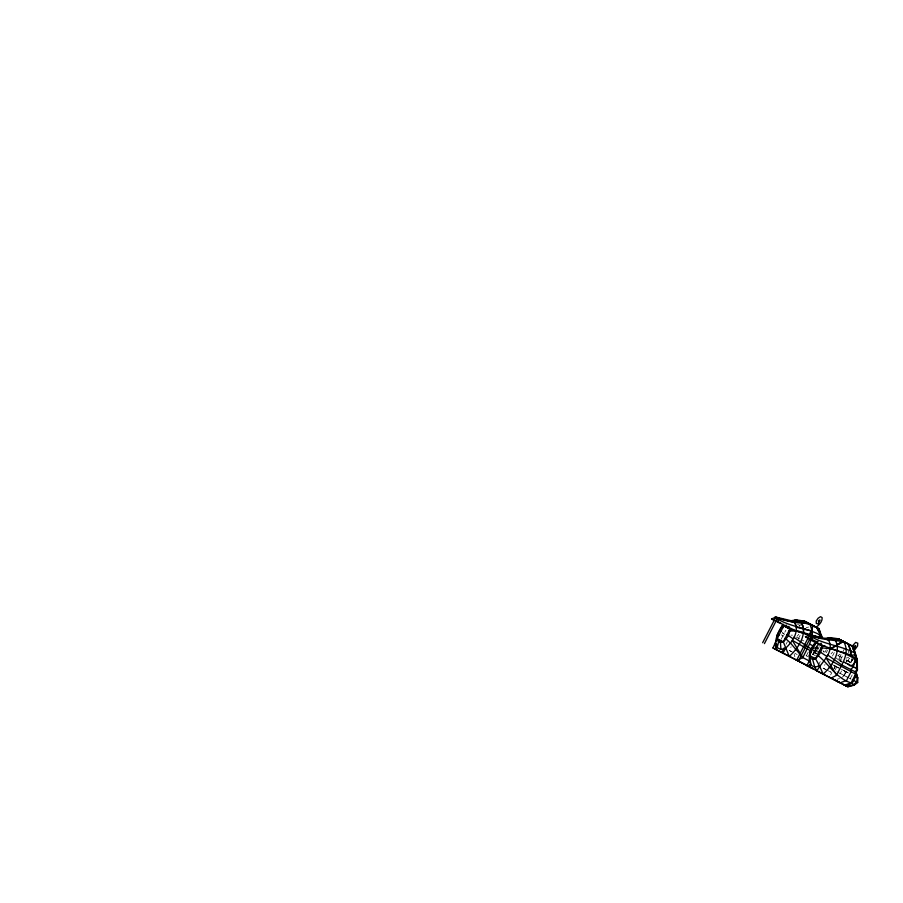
<?xml version="1.0" encoding="UTF-8"?>
<svg xmlns="http://www.w3.org/2000/svg" width="903" height="903" viewBox="0 0 903 903"><rect width="100%" height="100%" fill="white"/><g stroke="black" fill="none" stroke-linecap="round" stroke-linejoin="round"><path stroke-width="0.68" stroke-dasharray="4.51 3.39" d="M841.427 669.315L844.418 670.861L844.271 675.512L841.63 677.6M845.264 663.728L846.98 660.409L848.346 661.12L849.339 658.479M781.174 639.256L785.858 630.192M786.084 644.223L787.348 641.785M799.392 626.468L800.419 624.504M793.353 652.587L789.245 650.442L791.141 646.774M798.038 639.426L800.374 634.899M808.275 652.045L806.345 655.781L808.332 656.797M814.811 649.291L816.56 645.905M812.519 654.652L818.682 642.699M813.264 653.851L819.337 643.354M818.084 665.59L820.974 660.251M826.301 649.663L825.015 652.158L821.843 650.499M826.279 652.734L827.509 650.341M827.238 670.286L823.13 668.141L825.026 664.473M832.51 655.996L834.259 652.587M830.636 674.925L831.81 672.633M833.887 668.604L835.173 666.109M841.054 654.743L838.752 659.201L836.63 658.095M842.42 652.666L844.881 647.914M834.282 668.784L835.568 666.29L833.322 665.127M835.207 669.936L836.449 667.52M840.264 660.127L844.124 652.643M840.23 673.48L841.517 670.985M847.906 660.894L849.192 658.4M843.752 675.805L845.648 672.137M850.716 662.328L852.646 658.592M846.179 671.855L844.249 675.602L847.59 677.34M851.021 662.463L852.556 659.495M852.161 674.959L850.231 678.695L851.98 679.609M797.168 636.175L798.805 634.312M831.053 653.862L832.69 652.011M853.493 659.066L852.003 660.657L851.382 658.75M842.014 662.023L839.869 660.906L837.961 655.646L840.016 654.201M819.484 646.853L816.323 648.185M841.799 659.811L839.869 660.906L842.826 662.441M806.187 627.709L808.569 627.054M846.167 658.084L848.606 657.463M837.025 679.225L839.508 678.605M790.994 635.136L792.495 635.148M797.597 624.47L800.058 625.395M813.377 650.058L815.657 651.232M815.432 655.713L812.294 654.099L814.517 655.33M834.428 665.725L840.433 668.807L835.568 666.29M843.334 670.342L848.019 672.735M836.9 671.73L846.98 677.002M849.26 678.209L851.077 679.146M789.245 650.442L791.536 651.616M823.13 668.141L825.421 669.315M796.344 637.1L799.55 638.748M815.759 647.27L818.242 648.546M813.411 652.237L815.894 653.501M806.04 655.578L808.208 656.729M839.925 673.277L848.448 677.679M794.945 653.377L797.191 654.528M827.712 670.489L831.076 672.227L829.473 671.414M844.418 670.861L850.355 673.943M846.032 659.912L848.346 661.12M837.961 655.646L842.149 657.835M846.529 660.116L852.816 663.457M801.695 639.855L803.805 640.949M816.526 647.643L818.49 648.67M814.63 647.722L818.129 649.55M813.592 647.632L815.601 648.681M782.314 632.664L784.097 633.59M817.983 651.289L815.319 649.889L817.373 651.458M814.788 650.668L814.991 650.77A3.714 2.37 -84.8 0 0 816.515 645.747M813.58 650.058L818.479 652.643M813.784 652.327L816.109 653.603M831.076 663.976L838.831 667.994M814.292 651.876L818.186 654.607M781.377 634.865L783.33 636.231M782.461 632.98L784.526 634.549M835.58 657.542L838.797 660.07M813.705 650.837L815.251 653.862M823.039 650.578L823.705 652.034M794.166 654.144L794.866 656.831M848.38 651.018L848.809 652.858M846.314 661.244A3.894 2.765 -84.6 0 1 849.847 663.084M814.991 650.77A30.6 10.836 52.5 0 1 813.84 650.228"/><path stroke-width="1.35" d="M850.558 655.962L850.57 650.928L848.086 643.952M850.931 656.154L850.942 651.119L848.436 644.132M840.129 682.837L846.596 680.399L851.021 671.843L850.694 669.507L853.369 666.877L855.322 658.4L855.333 653.377L852.838 646.39L838.04 638.748L830.354 637.631L824.924 638.398L809.777 634.764L805.453 636.683C821.177 648.049 842.206 649.426 857.331 660.725L857.41 670.06L856.236 672.34L856.552 674.665L852.139 683.221L846.438 686.066L806.842 665.646L809.438 660.624C808.636 653.67 810.883 645.679 817.125 641.886L805.453 636.683M843.176 684.361L847.804 686.765L854.012 685.219L857.692 682.521L857.839 677.871L855.468 671.922L856.236 672.34L857.195 677.555L856.687 682.025L853.391 684.925L847.804 686.765L846.438 686.066M856.383 668.118L857.331 660.725L855.333 653.377C840.58 645.024 822.836 644.798 808.58 634.911M805.521 664.676L775.914 649.46C774.142 640.227 777.901 631.513 783.24 624.187L776.625 635.904L776.975 638.015M810.815 667.498L813.919 669.078L772.957 647.959L777.201 638.635L777.855 634.369L779.075 635.012M772.957 647.959L775.914 649.46L776.727 644.121M791.028 620.7L796.469 619.943L804.155 621.05L809.799 623.996L812.305 630.994L812.282 636.017L796.423 631.073L771.568 618.984L775.891 617.065L791.028 620.7L794.832 622.686C799.539 631.874 792.202 642.135 785.61 648.185L780.914 649.505L777.178 647.553L779.176 639.663M810.036 634.651L813.129 625.711L804.155 621.05L801.785 621.704M797.078 660.454L802.79 657.598L809.551 644.087L811.504 638.319M814.179 659.088L813.58 657.655L812.655 659.45L814.799 667.193L816.899 670.906L830.963 678.142L836.675 675.297C841.144 664.868 850.637 653.287 843.684 641.694C832.25 639.809 820.466 640.069 809.777 634.764L796.536 660.409M809.427 634.482L811.82 629.628L812.621 625.44L809.72 623.905M816.899 670.906C821.832 661.639 834.711 652.203 828.661 640.351L824.924 638.398M762.651 642.71L775.891 617.065C786.581 622.393 798.354 622.144 809.799 623.996L801.446 622.539L794.775 622.652L777.641 617.979L764.412 643.625M789.199 627.258C791.378 632.574 787.044 638.365 783.307 641.83L780.463 642.631L778.239 641.469L777.201 638.635L783.759 625.937L785.655 625.407M785.678 626.942L786.603 625.136M775.914 649.46L777.077 647.191M781.388 640.825L780.463 642.631L780.914 649.505M787.947 628.127L788.872 626.321M793.105 620.88L796.469 619.943L801.435 622.528C807.745 634.674 798.038 648.422 789.267 656.425L783.307 641.83L789.865 629.131L820.161 638.173M781.829 652.485L784.199 647.891M783.014 653.208L785.61 648.185M798.297 661.323L811.526 635.678L812.463 640.34M825.85 638.895L830.354 637.631L835.32 640.227C841.63 652.372 831.923 666.109 823.152 674.123L819.495 665.883L814.799 667.193L811.063 665.24L809.393 655.465L815.951 642.767L818.084 641.243M820.138 644.956L821.064 643.15C823.954 648.704 819.518 654.991 815.499 658.648L812.655 659.45L810.386 658.264L811.368 656.492M810.962 664.879L809.799 667.148L809.652 664.54M819.495 665.883L815.499 658.648L822.057 645.961L824.8 645.622M856.304 662.712L857.331 660.725L852.466 646.198M851.856 646.582L855.649 642.394L857.782 643.207L857.545 645.995L853.549 651.447M831.166 648.726C839.801 652.485 850.818 652.666 857.207 660.285L852.838 646.39L843.097 641.378L830.308 648.772L821.12 647.767M816.131 627.224C819.123 625.011 822.452 621.648 822.17 617.652L820.545 616.647L818.107 618.239L816.233 621.016L816.267 623.352L818.22 624.029L820.014 619.977L818.524 620.733L818.411 622.144M817.847 642.236L814.066 644.087L815.014 644.584M854.035 647.699L854.136 646.288L855.626 645.532L855.13 647.699L853.843 649.584L852.951 649.596M843.357 641.525L830.783 648.941M842.781 641.536L836.878 644.663M850.75 656.052L852.353 655.138A6.806 3.951 -63.2 0 1 855.931 656.966C856.71 660.703 854.249 665.488 850.208 665.883L848.019 664.134M830.963 678.142L844.7 685.185L851.179 682.747L855.592 674.191L855.265 671.855L857.173 668.83L857.353 665.771L855.322 658.4M793.974 620.643L796.469 619.943M806.842 665.646L811.063 665.24L809.438 660.624M826.527 639.234L832.577 638.793L840.986 640.283M826.787 639.369L832.837 638.929M796.423 631.073L788.929 630.949M792.676 621.557L799.065 621.298L807.079 622.585M792.337 621.377L798.703 621.106L806.729 622.393M832.013 638.793L838.356 638.906L847.195 643.444L838.627 639.053L832.701 638.692M774.695 617.212C788.962 627.122 806.695 627.337 821.459 635.689L822.114 638.128M796.401 627.269L812.294 630.983L812.316 635.317M796.469 630.452L820.161 637.721M803.444 620.948L804.517 621.241M803.591 628.669L806.142 629.662M818.897 634.674L821.448 635.678L821.47 638.218L821.448 635.678L818.953 628.691L813.31 625.745M771.568 618.984L780.903 623.149M853.391 684.925L854.012 685.219L852.139 683.221C836.505 678.921 829.304 664.303 817.373 655.025M856.236 672.34L841.54 664.811L827.679 654.98M856.552 674.665L826.132 657.971L836.675 675.297M854.543 676.223L857.839 677.871L857.094 677.464M852.613 679.97L857.692 682.521M810.273 624.21L810.917 624.537M844.7 685.185L846.45 686.077M814.72 626.479L811.086 624.628L816.944 627.664L821.674 636.491M810.713 624.436L814.292 626.253M811.616 624.91L817.181 627.766M845.739 642.733L846.28 643.004L845.569 642.631M804.155 621.05L818.965 628.702L820.861 635.486M811.086 648.885L793.692 637.236M836.426 680.839L839.406 682.375L829.451 677.216M809.551 644.087L813.276 645.995M843.436 661.775L857.173 668.83L857.41 670.06L856.981 665.635M810.928 650.961L792.247 640.272L802.79 657.598L808.998 660.793M846.1 642.913L852.838 646.39L857.331 660.725M845.31 642.507L838.04 638.748M806.966 622.494L810.533 624.345L809.144 623.612M789.865 629.131L783.759 625.937L781.874 627.258L782.822 627.754M815.951 642.767L822.057 645.961M780.948 631.378L779.707 629.933M787.055 634.572L793.003 638.805M811.921 647.575L813.14 648.207M819.247 651.402L826.9 656.47M785.181 638.195L790.701 643.263L802.79 657.598M811.266 651.831L810.047 651.198L810.51 653.603M777.201 638.635L783.307 641.83M809.393 655.465L815.499 658.648M795.43 649.573L796.028 649.889M829.315 667.272L829.913 667.588M795.566 659.529L812.542 668.367M816.459 627.416L820.872 635.385M777.641 617.979L778.578 622.641M803.614 628.68L801.446 622.539L803.602 628.669L803.625 632.8M794.832 622.686L796.457 627.303M775.553 642.936L777.178 647.553M818.468 637.439A6.806 3.951 -63.2 0 1 821.256 637.924"/></g></svg>
